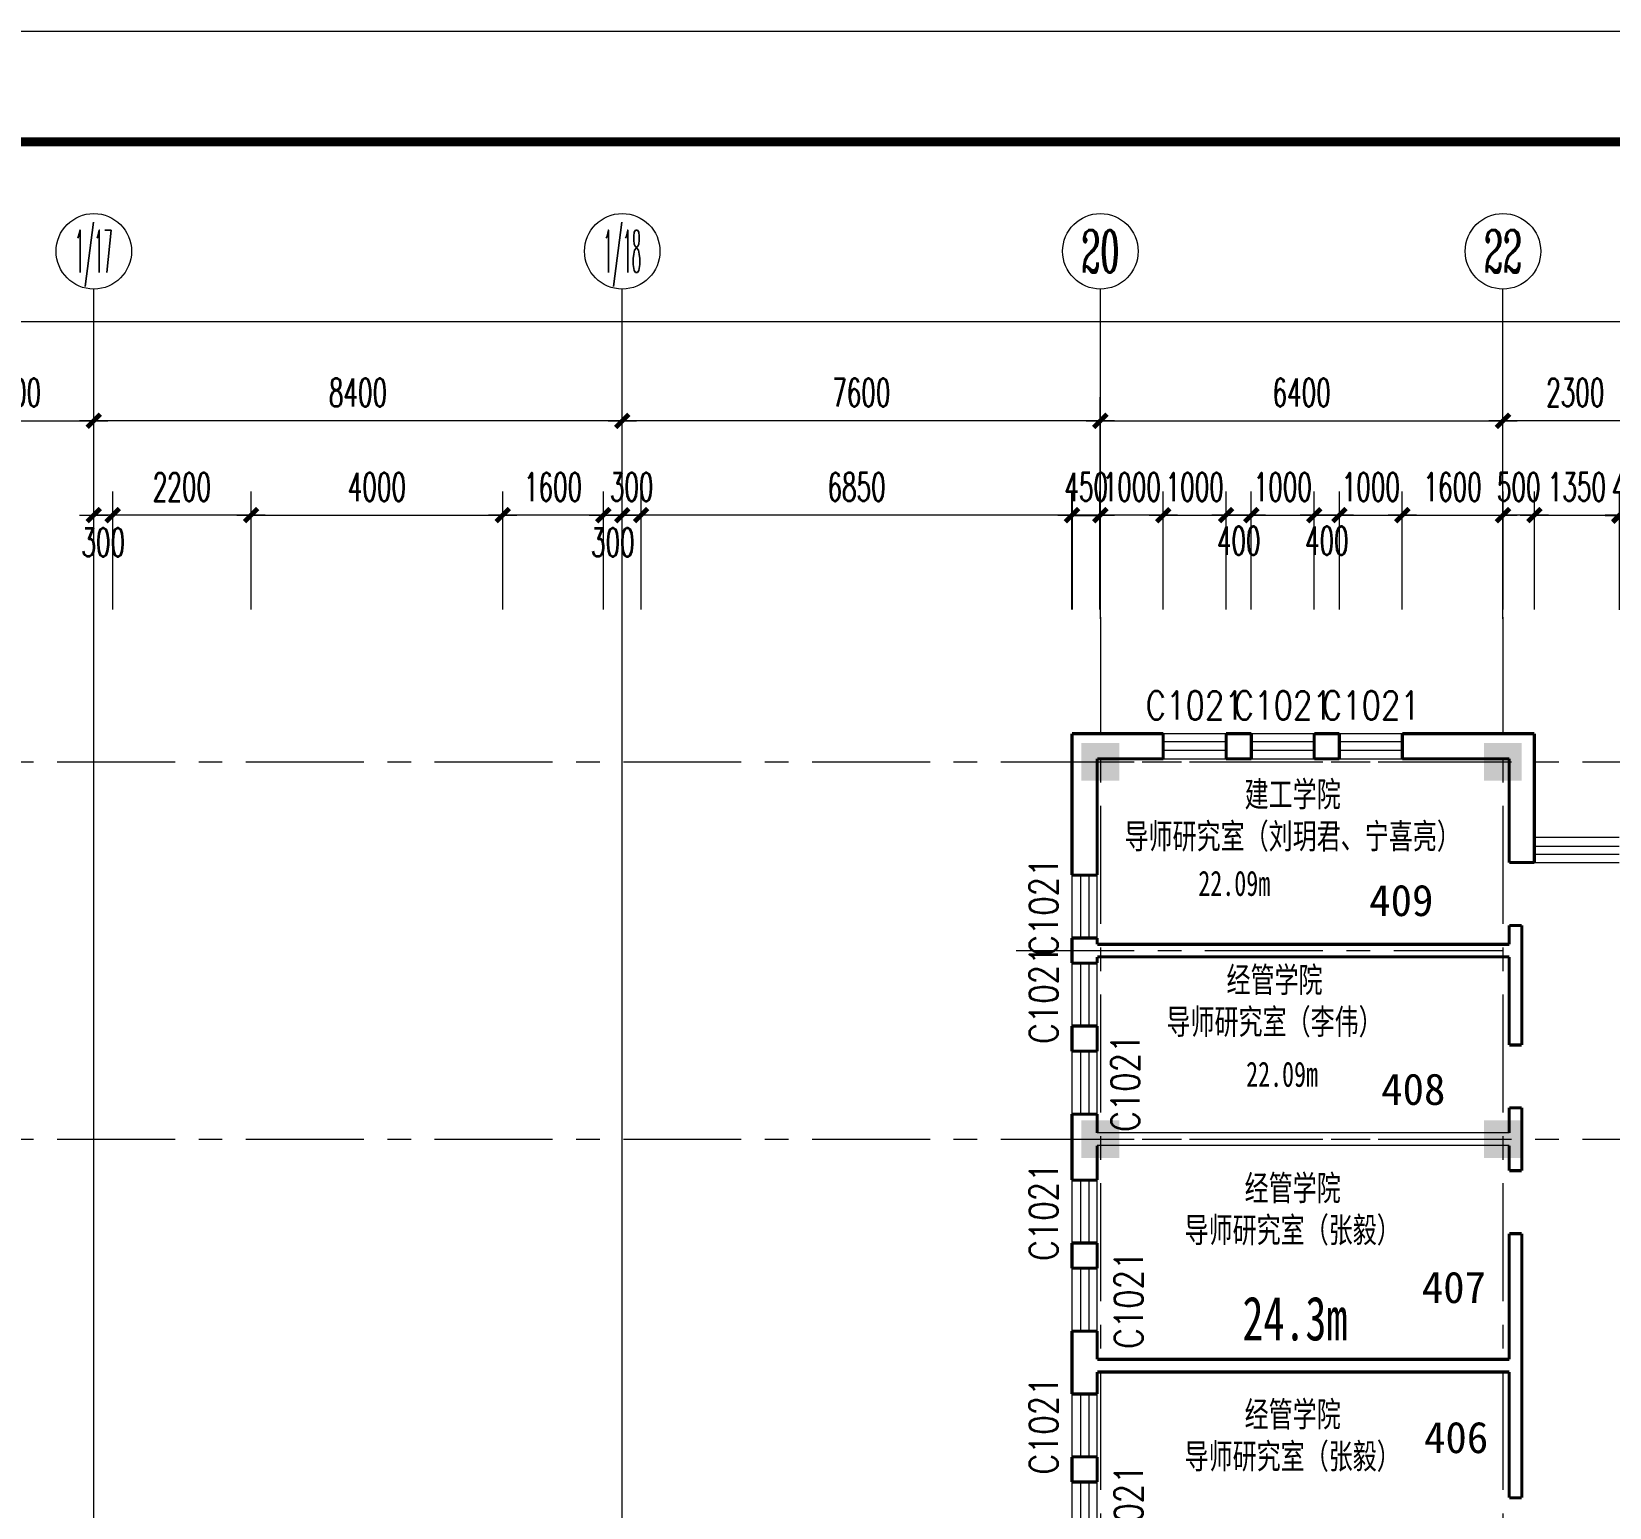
# Model space of a CAD drawing. Extents: x 2719331 to 3465925, y -270324 to -167476.
# Drawn here: x 3218422 to 3243504, y -191572 to -168105 of the extents above; entities that cross this region are included whole.
import ezdxf
from ezdxf.enums import TextEntityAlignment as Align

# ---------------------------------------------------------------- set-up
doc = ezdxf.new("R2010")
doc.units = 0
doc.header["$LTSCALE"] = 1500
doc.header["$MEASUREMENT"] = 0
doc.linetypes.add('CENTER', pattern=[2, 1.25, -0.25, 0.25, -0.25])
doc.layers.get('0').update_dxf_attribs({"linetype": 'CONTINUOUS', "lineweight": 0})
doc.layers.get('DEFPOINTS').update_dxf_attribs({"linetype": 'CONTINUOUS', "lineweight": 5})
for name, color, linetype, lineweight in [('AXIS', 7, 'CONTINUOUS', 5), ('AXIS_TEXT', 7, 'CONTINUOUS', 5), ('COLUMN', 7, 'CONTINUOUS', 5), ('DOTE', 7, 'CENTER', 5), ('PUB_DIM', 250, 'CONTINUOUS', 5), ('U型玻璃', 7, 'CONTINUOUS', 5), ('WALL', 7, 'CONTINUOUS', 5), ('WINDOW', 7, 'CONTINUOUS', 5), ('WINDOW_TEXT', 7, 'CONTINUOUS', 5), ('我的', 7, 'CONTINUOUS', 5)]:
    doc.layers.add(name, color=color, linetype=linetype, lineweight=lineweight)
doc.layers.add('中文', color=4, linetype='CONTINUOUS')
doc.layers.add('地面', color=250, linetype='CONTINUOUS')
doc.styles.add('_SIMPLEX', font='SIMPLEX.shx', dxfattribs={"width": 0.6})
doc.styles.add('COMPLEX', font='COMPLEX')
doc.styles.add('DIM_FONT', font='romans.shx', dxfattribs={"width": 0.6})
doc.styles.add('HZ4', font='SimSun.ttf', dxfattribs={"width": 0.7, "height": 700})
doc.styles.add('SIMPLEX', font='SIMPLEX.SHX', dxfattribs={"width": 0.6})
doc.styles.get("Standard").update_dxf_attribs({"font": 'SIMHEI.TTF', "height": 1.2})
doc.dimstyles.new('DIMN150', dxfattribs={"dimscale": 1.5, "dimtxt": 300, "dimasz": 1, "dimexe": 250, "dimexo": 300, "dimgap": 150, "dimtad": 1, "dimdec": 0, "dimdsep": 46, "dimtxsty": 'DIM_FONT', "dimblk": '_DIMX', "dimcen": 2.5, "dimdle": 0.3, "dimclrd": 7, "dimclre": 256, "dimclrt": 256, "dimadec": 0, "dimazin": 0, "dimtfac": 1, "dimtdec": 0, "dimtix": 1, "dimtmove": 2, "dimatfit": 3, "dimldrblk": '_DIMX', "dimfxl": 1, "dimtvp": 1, "dimtolj": 1, "dimtzin": 0, "dimlwd": -1, "dimlwe": -1, "dimarcsym": 0})
doc.dimstyles.new('NORMAL', dxfattribs={"dimscale": 1.5, "dimtxt": 300, "dimasz": 1, "dimexe": 250, "dimexo": 300, "dimgap": 150, "dimtad": 1, "dimdec": 0, "dimdsep": 46, "dimtxsty": 'DIM_FONT', "dimblk1": '_DIMX', "dimblk2": '_DIMX', "dimsah": 1, "dimcen": 2.5, "dimdle": 0.3, "dimclrd": 7, "dimclre": 7, "dimclrt": 7, "dimadec": 0, "dimazin": 0, "dimtfac": 1, "dimtdec": 0, "dimtix": 1, "dimtmove": 2, "dimatfit": 3, "dimldrblk": '_DIMX', "dimfxl": 1, "dimtvp": 1, "dimtolj": 1, "dimtzin": 0, "dimarcsym": 0})

# ---------------------------------------------------------------- blocks, each defined once
blk = doc.blocks.new('_FZH')
blk.add_solid([(0.5, -0.5), (-0.5, -0.5), (0.5, 0.5), (-0.5, 0.5)])
blk = doc.blocks.new('_WBLK')
for p, q in [((-0.5, 0.5), (0.5, 0.5)), ((0.5, 0.167), (-0.5, 0.167)), ((0.5, -0.167), (-0.5, -0.167)), ((-0.5, -0.5), (0.5, -0.5))]:
    blk.add_line(p, q)
at = {"layer": 'WINDOW_TEXT', "style": 'SIMPLEX', "flags": 9}
blk.add_attdef('A', text='', height=1, dxfattribs=at).set_placement((0, 1.5), align=Align.MIDDLE)
blk = doc.blocks.new('_AXISO')
blk.add_circle((0, 0), 0.5)
at = {"layer": 'AXIS_TEXT', "style": 'COMPLEX', "width": 1.041667}
blk.add_attdef('A', text='', height=0.56, dxfattribs=at).set_placement((-0.25, -0.28), (0.25, -0.28), align=Align.FIT)
blk = doc.blocks.new('_DIMX')
blk.add_line((-150, 0), (150, 0))
at = {"const_width": 50}
blk.add_lwpolyline([(-70, -70), (70, 70)], dxfattribs=at)
blk = doc.blocks.new('*D1377')
at = {"layer": 'DEFPOINTS', "color": 0, "lineweight": 25}
for p in [(3241811, -174294), (3235412, -177444), (3241811, -177444)]:
    blk.add_point(p, dxfattribs=at)
at = {"layer": '我的'}
for p, q in [((3235412, -176994), (3235412, -173919)), ((3241811, -176994), (3241811, -173919))]:
    blk.add_line(p, q, dxfattribs=at)
at = {"layer": '我的', "color": 7}
blk.add_line((3235413, -174294), (3241810, -174294), dxfattribs=at)
at = {"layer": '我的', "color": 7, "xscale": 1.5, "yscale": 1.5, "zscale": 1.5, "rotation": 180}
blk.add_blockref('_DIMX', (3235412, -174294), dxfattribs=at)
at = {"layer": '我的', "color": 7, "xscale": 1.5, "yscale": 1.5, "zscale": 1.5}
blk.add_blockref('_DIMX', (3241811, -174294), dxfattribs=at)
at = {"layer": '我的', "lineweight": 0, "insert": (3238611, -173844), "char_height": 450, "attachment_point": 5, "style": 'DIM_FONT'}
blk.add_mtext('\\A1;6400', dxfattribs=at)
blk = doc.blocks.new('*D1385')
at = {"layer": 'DEFPOINTS', "color": 0, "lineweight": 25}
for p in [(3273362, -172715), (3273362, -177060), (3216011, -177285)]:
    blk.add_point(p, dxfattribs=at)
at = {"layer": '我的'}
for p, q in [((3216011, -176835), (3216011, -172340)), ((3273362, -176610), (3273362, -172340))]:
    blk.add_line(p, q, dxfattribs=at)
at = {"layer": '我的', "color": 7}
blk.add_line((3216013, -172715), (3273360, -172715), dxfattribs=at)
at = {"layer": '我的', "color": 7, "xscale": 1.5, "yscale": 1.5, "zscale": 1.5, "rotation": 180}
blk.add_blockref('_DIMX', (3216011, -172715), dxfattribs=at)
at = {"layer": '我的', "color": 7, "xscale": 1.5, "yscale": 1.5, "zscale": 1.5}
blk.add_blockref('_DIMX', (3273362, -172715), dxfattribs=at)
at = {"layer": '我的', "lineweight": 0, "insert": (3244686, -172265), "char_height": 450, "attachment_point": 5, "style": 'DIM_FONT'}
blk.add_mtext('\\A1;57350', dxfattribs=at)
blk = doc.blocks.new('*D1387')
at = {"layer": 'DEFPOINTS', "color": 0, "lineweight": 25}
for p in [(3235411, -175794), (3234961, -177744), (3235411, -177744)]:
    blk.add_point(p, dxfattribs=at)
at = {"layer": 'PUB_DIM', "color": 3, "lineweight": -2}
for p, q in [((3234961, -177294), (3234961, -175419)), ((3235411, -177294), (3235411, -175419)), ((3234960, -175794), (3234958, -175794)), ((3234961, -175794), (3235411, -175794)), ((3235413, -175794), (3235414, -175794))]:
    blk.add_line(p, q, dxfattribs=at)
at = {"layer": 'PUB_DIM', "color": 3, "lineweight": -2, "xscale": 1.5, "yscale": 1.5, "zscale": 1.5}
blk.add_blockref('_DIMX', (3234961, -175794), dxfattribs=at)
at = {"layer": 'PUB_DIM', "color": 3, "lineweight": -2, "xscale": 1.5, "yscale": 1.5, "zscale": 1.5, "rotation": 180}
blk.add_blockref('_DIMX', (3235411, -175794), dxfattribs=at)
at = {"layer": 'PUB_DIM', "color": 7, "lineweight": 0, "insert": (3235186, -175344), "char_height": 450, "attachment_point": 5, "style": 'DIM_FONT'}
blk.add_mtext('\\A1;450', dxfattribs=at)
blk = doc.blocks.new('*D1388')
at = {"layer": 'DEFPOINTS', "color": 0, "lineweight": 25}
for p in [(3237411, -175794), (3236411, -177744), (3237411, -177744)]:
    blk.add_point(p, dxfattribs=at)
at = {"layer": '我的'}
for p, q in [((3236411, -177294), (3236411, -175419)), ((3237411, -177294), (3237411, -175419))]:
    blk.add_line(p, q, dxfattribs=at)
at = {"layer": '我的', "color": 7}
for p, q in [((3236410, -175794), (3236408, -175794)), ((3236411, -175794), (3237411, -175794)), ((3237413, -175794), (3237414, -175794))]:
    blk.add_line(p, q, dxfattribs=at)
at = {"layer": '我的', "color": 7, "xscale": 1.5, "yscale": 1.5, "zscale": 1.5}
blk.add_blockref('_DIMX', (3236411, -175794), dxfattribs=at)
at = {"layer": '我的', "color": 7, "xscale": 1.5, "yscale": 1.5, "zscale": 1.5, "rotation": 180}
blk.add_blockref('_DIMX', (3237411, -175794), dxfattribs=at)
at = {"layer": '我的', "lineweight": 0, "insert": (3236911, -175344), "char_height": 450, "attachment_point": 5, "style": 'DIM_FONT'}
blk.add_mtext('\\A1;1000', dxfattribs=at)
blk = doc.blocks.new('*D1389')
at = {"layer": 'DEFPOINTS', "color": 0, "lineweight": 25}
for p in [(3237811, -175794), (3237411, -177744), (3237811, -177744)]:
    blk.add_point(p, dxfattribs=at)
at = {"layer": '我的'}
for p, q in [((3237411, -177294), (3237411, -175419)), ((3237811, -177294), (3237811, -175419))]:
    blk.add_line(p, q, dxfattribs=at)
at = {"layer": '我的', "color": 7}
for p, q in [((3237410, -175794), (3237408, -175794)), ((3237411, -175794), (3237811, -175794)), ((3237813, -175794), (3237814, -175794))]:
    blk.add_line(p, q, dxfattribs=at)
at = {"layer": '我的', "color": 7, "xscale": 1.5, "yscale": 1.5, "zscale": 1.5}
blk.add_blockref('_DIMX', (3237411, -175794), dxfattribs=at)
at = {"layer": '我的', "color": 7, "xscale": 1.5, "yscale": 1.5, "zscale": 1.5, "rotation": 180}
blk.add_blockref('_DIMX', (3237811, -175794), dxfattribs=at)
at = {"layer": '我的', "lineweight": 0, "insert": (3237611, -176202), "char_height": 450, "attachment_point": 5, "style": 'DIM_FONT'}
blk.add_mtext('\\A1;400', dxfattribs=at)
blk = doc.blocks.new('*D1416')
at = {"layer": 'DEFPOINTS', "color": 0, "lineweight": 25}
for p in [(3235411, -175794), (3235411, -177744), (3236411, -177744)]:
    blk.add_point(p, dxfattribs=at)
at = {"layer": '我的'}
for p, q in [((3235411, -177294), (3235411, -175419)), ((3236411, -177294), (3236411, -175419))]:
    blk.add_line(p, q, dxfattribs=at)
at = {"layer": '我的', "color": 7}
for p, q in [((3235410, -175794), (3235408, -175794)), ((3236411, -175794), (3235411, -175794)), ((3236413, -175794), (3236414, -175794))]:
    blk.add_line(p, q, dxfattribs=at)
at = {"layer": '我的', "color": 7, "xscale": 1.5, "yscale": 1.5, "zscale": 1.5}
blk.add_blockref('_DIMX', (3235411, -175794), dxfattribs=at)
at = {"layer": '我的', "color": 7, "xscale": 1.5, "yscale": 1.5, "zscale": 1.5, "rotation": 180}
blk.add_blockref('_DIMX', (3236411, -175794), dxfattribs=at)
at = {"layer": '我的', "lineweight": 0, "insert": (3235911, -175344), "char_height": 450, "attachment_point": 5, "style": 'DIM_FONT'}
blk.add_mtext('\\A1;1000', dxfattribs=at)
blk = doc.blocks.new('*D1417')
at = {"layer": 'DEFPOINTS', "color": 0, "lineweight": 25}
for p in [(3241812, -175794), (3241812, -177744), (3242312, -177744)]:
    blk.add_point(p, dxfattribs=at)
at = {"layer": '我的'}
for p, q in [((3241812, -177294), (3241812, -175419)), ((3242312, -177294), (3242312, -175419))]:
    blk.add_line(p, q, dxfattribs=at)
at = {"layer": '我的', "color": 7}
for p, q in [((3241810, -175794), (3241809, -175794)), ((3242312, -175794), (3241812, -175794)), ((3242313, -175794), (3242315, -175794))]:
    blk.add_line(p, q, dxfattribs=at)
at = {"layer": '我的', "color": 7, "xscale": 1.5, "yscale": 1.5, "zscale": 1.5}
blk.add_blockref('_DIMX', (3241812, -175794), dxfattribs=at)
at = {"layer": '我的', "color": 7, "xscale": 1.5, "yscale": 1.5, "zscale": 1.5, "rotation": 180}
blk.add_blockref('_DIMX', (3242312, -175794), dxfattribs=at)
at = {"layer": '我的', "lineweight": 0, "insert": (3242062, -175344), "char_height": 450, "attachment_point": 5, "style": 'DIM_FONT'}
blk.add_mtext('\\A1;500', dxfattribs=at)
blk = doc.blocks.new('*D1425')
at = {"layer": 'DEFPOINTS', "color": 0, "lineweight": 25}
for p in [(3241811, -174294), (3241811, -177444), (3244112, -177444)]:
    blk.add_point(p, dxfattribs=at)
at = {"layer": '我的'}
for p, q in [((3241811, -176994), (3241811, -173919)), ((3244112, -176994), (3244112, -173919))]:
    blk.add_line(p, q, dxfattribs=at)
at = {"layer": '我的', "color": 7}
blk.add_line((3244110, -174294), (3241813, -174294), dxfattribs=at)
at = {"layer": '我的', "color": 7, "xscale": 1.5, "yscale": 1.5, "zscale": 1.5, "rotation": 180}
blk.add_blockref('_DIMX', (3241811, -174294), dxfattribs=at)
at = {"layer": '我的', "color": 7, "xscale": 1.5, "yscale": 1.5, "zscale": 1.5}
blk.add_blockref('_DIMX', (3244112, -174294), dxfattribs=at)
at = {"layer": '我的', "lineweight": 0, "insert": (3242961, -173844), "char_height": 450, "attachment_point": 5, "style": 'DIM_FONT'}
blk.add_mtext('\\A1;2300', dxfattribs=at)
blk = doc.blocks.new('*D1207')
at = {"layer": 'DEFPOINTS', "color": 0, "lineweight": 25}
for p in [(3243662, -175794), (3242312, -177744), (3243662, -177752)]:
    blk.add_point(p, dxfattribs=at)
at = {"layer": '我的'}
for p, q in [((3242312, -177294), (3242312, -175419)), ((3243662, -177302), (3243662, -175419))]:
    blk.add_line(p, q, dxfattribs=at)
at = {"layer": '我的', "color": 7}
for p, q in [((3242310, -175794), (3242309, -175794)), ((3242312, -175794), (3243662, -175794)), ((3243663, -175794), (3243665, -175794))]:
    blk.add_line(p, q, dxfattribs=at)
at = {"layer": '我的', "color": 7, "xscale": 1.5, "yscale": 1.5, "zscale": 1.5}
blk.add_blockref('_DIMX', (3242312, -175794), dxfattribs=at)
at = {"layer": '我的', "color": 7, "xscale": 1.5, "yscale": 1.5, "zscale": 1.5, "rotation": 180}
blk.add_blockref('_DIMX', (3243662, -175794), dxfattribs=at)
at = {"layer": '我的', "lineweight": 0, "insert": (3242987, -175344), "char_height": 450, "attachment_point": 5, "style": 'DIM_FONT'}
blk.add_mtext('\\A1;1350', dxfattribs=at)
blk = doc.blocks.new('*D1208')
at = {"layer": 'DEFPOINTS', "color": 0, "lineweight": 25}
for p in [(3243662, -175802), (3243662, -177752), (3244112, -177752)]:
    blk.add_point(p, dxfattribs=at)
at = {"layer": '我的'}
for p, q in [((3243662, -177302), (3243662, -175427)), ((3244112, -177302), (3244112, -175427))]:
    blk.add_line(p, q, dxfattribs=at)
at = {"layer": '我的', "color": 7}
for p, q in [((3243660, -175802), (3243659, -175802)), ((3244112, -175802), (3243662, -175802)), ((3244113, -175802), (3244115, -175802))]:
    blk.add_line(p, q, dxfattribs=at)
at = {"layer": '我的', "color": 7, "xscale": 1.5, "yscale": 1.5, "zscale": 1.5}
blk.add_blockref('_DIMX', (3243662, -175802), dxfattribs=at)
at = {"layer": '我的', "color": 7, "xscale": 1.5, "yscale": 1.5, "zscale": 1.5, "rotation": 180}
blk.add_blockref('_DIMX', (3244112, -175802), dxfattribs=at)
at = {"layer": '我的', "lineweight": 0, "insert": (3243887, -175352), "char_height": 450, "attachment_point": 5, "style": 'DIM_FONT'}
blk.add_mtext('\\A1;450', dxfattribs=at)
blk = doc.blocks.new('*D675')
at = {"layer": 'DEFPOINTS', "color": 0, "lineweight": 25}
for p in [(3219411, -174294), (3216811, -177444), (3219411, -177444)]:
    blk.add_point(p, dxfattribs=at)
at = {"layer": '我的'}
for p, q in [((3216811, -176994), (3216811, -173919)), ((3219411, -176994), (3219411, -173919))]:
    blk.add_line(p, q, dxfattribs=at)
at = {"layer": '我的', "color": 7}
blk.add_line((3216813, -174294), (3219410, -174294), dxfattribs=at)
at = {"layer": '我的', "color": 7, "xscale": 1.5, "yscale": 1.5, "zscale": 1.5, "rotation": 180}
blk.add_blockref('_DIMX', (3216811, -174294), dxfattribs=at)
at = {"layer": '我的', "color": 7, "xscale": 1.5, "yscale": 1.5, "zscale": 1.5}
blk.add_blockref('_DIMX', (3219411, -174294), dxfattribs=at)
at = {"layer": '我的', "lineweight": 0, "insert": (3218111, -173844), "char_height": 450, "attachment_point": 5, "style": 'DIM_FONT'}
blk.add_mtext('\\A1;2600', dxfattribs=at)
blk = doc.blocks.new('*D676')
at = {"layer": 'DEFPOINTS', "color": 0, "lineweight": 25}
for p in [(3228111, -175794), (3228111, -177744), (3234961, -177744)]:
    blk.add_point(p, dxfattribs=at)
at = {"layer": '我的'}
for p, q in [((3228111, -177294), (3228111, -175419)), ((3234961, -177294), (3234961, -175419))]:
    blk.add_line(p, q, dxfattribs=at)
at = {"layer": '我的', "color": 7}
blk.add_line((3234960, -175794), (3228113, -175794), dxfattribs=at)
at = {"layer": '我的', "color": 7, "xscale": 1.5, "yscale": 1.5, "zscale": 1.5}
for p, rotation in [((3228111, -175794), 179.9999999999902), ((3234961, -175794), 359.9999999999902)]:
    blk.add_blockref('_DIMX', p, dxfattribs=dict(at, rotation=rotation))
at = {"layer": '我的', "lineweight": 0, "insert": (3231536, -175344), "char_height": 450, "attachment_point": 5, "style": 'DIM_FONT'}
blk.add_mtext('\\A1;6850', dxfattribs=at)
blk = doc.blocks.new('*D677')
at = {"layer": 'DEFPOINTS', "color": 0, "lineweight": 25}
for p in [(3225911, -175794), (3221911, -177744), (3225911, -177744)]:
    blk.add_point(p, dxfattribs=at)
at = {"layer": '我的'}
for p, q in [((3221911, -177294), (3221911, -175419)), ((3225911, -177294), (3225911, -175419))]:
    blk.add_line(p, q, dxfattribs=at)
at = {"layer": '我的', "color": 7}
blk.add_line((3221913, -175794), (3225910, -175794), dxfattribs=at)
at = {"layer": '我的', "color": 7, "xscale": 1.5, "yscale": 1.5, "zscale": 1.5, "rotation": 180}
blk.add_blockref('_DIMX', (3221911, -175794), dxfattribs=at)
at = {"layer": '我的', "color": 7, "xscale": 1.5, "yscale": 1.5, "zscale": 1.5}
blk.add_blockref('_DIMX', (3225911, -175794), dxfattribs=at)
at = {"layer": '我的', "lineweight": 0, "insert": (3223911, -175344), "char_height": 450, "attachment_point": 5, "style": 'DIM_FONT'}
blk.add_mtext('\\A1;4000', dxfattribs=at)
blk = doc.blocks.new('*D678')
at = {"layer": 'DEFPOINTS', "color": 0, "lineweight": 25}
for p in [(3219411, -175794), (3219411, -177744), (3219711, -177744)]:
    blk.add_point(p, dxfattribs=at)
at = {"layer": '我的'}
for p, q in [((3219411, -177294), (3219411, -175419)), ((3219711, -177294), (3219711, -175419))]:
    blk.add_line(p, q, dxfattribs=at)
at = {"layer": '我的', "color": 7}
for p, q in [((3219410, -175794), (3219408, -175794)), ((3219711, -175794), (3219411, -175794)), ((3219713, -175794), (3219714, -175794))]:
    blk.add_line(p, q, dxfattribs=at)
at = {"layer": '我的', "color": 7, "xscale": 1.5, "yscale": 1.5, "zscale": 1.5}
for p, rotation in [((3219411, -175794), 0.0007929810686319507), ((3219711, -175794), 180.0007929810687)]:
    blk.add_blockref('_DIMX', p, dxfattribs=dict(at, rotation=rotation))
at = {"layer": '我的', "lineweight": 0, "insert": (3219561, -176226), "char_height": 450, "attachment_point": 5, "rotation": 0.0008, "style": 'DIM_FONT'}
blk.add_mtext('\\A1;300', dxfattribs=at)
blk = doc.blocks.new('*D679')
at = {"layer": 'DEFPOINTS', "color": 0, "lineweight": 25}
for p in [(3219711, -175794), (3219711, -177744), (3221911, -177744)]:
    blk.add_point(p, dxfattribs=at)
at = {"layer": '我的'}
for p, q in [((3219711, -177294), (3219711, -175419)), ((3221911, -177294), (3221911, -175419))]:
    blk.add_line(p, q, dxfattribs=at)
at = {"layer": '我的', "color": 7}
blk.add_line((3221910, -175794), (3219713, -175794), dxfattribs=at)
at = {"layer": '我的', "color": 7, "xscale": 1.5, "yscale": 1.5, "zscale": 1.5}
for p, rotation in [((3219711, -175794), 179.9999958424013), ((3221911, -175794), 359.9999958424013)]:
    blk.add_blockref('_DIMX', p, dxfattribs=dict(at, rotation=rotation))
at = {"layer": '我的', "lineweight": 0, "insert": (3220811, -175344), "char_height": 450, "attachment_point": 5, "rotation": 360, "style": 'DIM_FONT'}
blk.add_mtext('\\A1;2200', dxfattribs=at)
blk = doc.blocks.new('*D680')
at = {"layer": 'DEFPOINTS', "color": 0, "lineweight": 25}
for p in [(3225911, -175794), (3225911, -177744), (3227511, -177744)]:
    blk.add_point(p, dxfattribs=at)
at = {"layer": '我的'}
for p, q in [((3225911, -177294), (3225911, -175419)), ((3227511, -177294), (3227511, -175419))]:
    blk.add_line(p, q, dxfattribs=at)
at = {"layer": '我的', "color": 7}
blk.add_line((3227510, -175794), (3225913, -175794), dxfattribs=at)
at = {"layer": '我的', "color": 7, "xscale": 1.5, "yscale": 1.5, "zscale": 1.5}
for p, rotation in [((3225911, -175794), 179.9999999999833), ((3227511, -175794), 359.9999999999833)]:
    blk.add_blockref('_DIMX', p, dxfattribs=dict(at, rotation=rotation))
at = {"layer": '我的', "lineweight": 0, "insert": (3226711, -175344), "char_height": 450, "attachment_point": 5, "style": 'DIM_FONT'}
blk.add_mtext('\\A1;1600', dxfattribs=at)
blk = doc.blocks.new('*D681')
at = {"layer": 'DEFPOINTS', "color": 0, "lineweight": 25}
for p in [(3227811, -175794), (3227511, -177744), (3227811, -177744)]:
    blk.add_point(p, dxfattribs=at)
at = {"layer": '我的'}
for p, q in [((3227511, -177294), (3227511, -175419)), ((3227811, -177294), (3227811, -175419))]:
    blk.add_line(p, q, dxfattribs=at)
at = {"layer": '我的', "color": 7}
for p, q in [((3227510, -175794), (3227508, -175794)), ((3227511, -175794), (3227811, -175794)), ((3227813, -175794), (3227814, -175794))]:
    blk.add_line(p, q, dxfattribs=at)
at = {"layer": '我的', "color": 7, "xscale": 1.5, "yscale": 1.5, "zscale": 1.5}
blk.add_blockref('_DIMX', (3227511, -175794), dxfattribs=at)
at = {"layer": '我的', "color": 7, "xscale": 1.5, "yscale": 1.5, "zscale": 1.5, "rotation": 180}
blk.add_blockref('_DIMX', (3227811, -175794), dxfattribs=at)
at = {"layer": '我的', "lineweight": 0, "insert": (3227661, -176226), "char_height": 450, "attachment_point": 5, "style": 'DIM_FONT'}
blk.add_mtext('\\A1;300', dxfattribs=at)
blk = doc.blocks.new('*D682')
at = {"layer": 'DEFPOINTS', "color": 0, "lineweight": 25}
for p in [(3227811, -175794), (3227811, -177744), (3228111, -177744)]:
    blk.add_point(p, dxfattribs=at)
at = {"layer": '我的'}
for p, q in [((3227811, -177294), (3227811, -175419)), ((3228111, -177294), (3228111, -175419))]:
    blk.add_line(p, q, dxfattribs=at)
at = {"layer": '我的', "color": 7}
for p, q in [((3227810, -175794), (3227808, -175794)), ((3228111, -175794), (3227811, -175794)), ((3228113, -175794), (3228114, -175794))]:
    blk.add_line(p, q, dxfattribs=at)
at = {"layer": '我的', "color": 7, "xscale": 1.5, "yscale": 1.5, "zscale": 1.5}
for p, rotation in [((3227811, -175794), 359.9999999998888), ((3228111, -175794), 179.9999999998889)]:
    blk.add_blockref('_DIMX', p, dxfattribs=dict(at, rotation=rotation))
at = {"layer": '我的', "lineweight": 0, "insert": (3227961, -175344), "char_height": 450, "attachment_point": 5, "style": 'DIM_FONT'}
blk.add_mtext('\\A1;300', dxfattribs=at)
blk = doc.blocks.new('*D683')
at = {"layer": 'DEFPOINTS', "color": 0, "lineweight": 25}
for p in [(3227811, -174294), (3227811, -177444), (3235411, -177444)]:
    blk.add_point(p, dxfattribs=at)
at = {"layer": '我的'}
for p, q in [((3227811, -176994), (3227811, -173919)), ((3235411, -176994), (3235411, -173919))]:
    blk.add_line(p, q, dxfattribs=at)
at = {"layer": '我的', "color": 7}
blk.add_line((3235410, -174294), (3227813, -174294), dxfattribs=at)
at = {"layer": '我的', "color": 7, "xscale": 1.5, "yscale": 1.5, "zscale": 1.5, "rotation": 180}
blk.add_blockref('_DIMX', (3227811, -174294), dxfattribs=at)
at = {"layer": '我的', "color": 7, "xscale": 1.5, "yscale": 1.5, "zscale": 1.5}
blk.add_blockref('_DIMX', (3235411, -174294), dxfattribs=at)
at = {"layer": '我的', "lineweight": 0, "insert": (3231611, -173844), "char_height": 450, "attachment_point": 5, "style": 'DIM_FONT'}
blk.add_mtext('\\A1;7600', dxfattribs=at)
blk = doc.blocks.new('*D684')
at = {"layer": 'DEFPOINTS', "color": 0, "lineweight": 25}
for p in [(3219411, -174294), (3219411, -177444), (3227811, -177444)]:
    blk.add_point(p, dxfattribs=at)
at = {"layer": '我的'}
for p, q in [((3219411, -176994), (3219411, -173919)), ((3227811, -176994), (3227811, -173919))]:
    blk.add_line(p, q, dxfattribs=at)
at = {"layer": '我的', "color": 7}
blk.add_line((3227810, -174294), (3219413, -174294), dxfattribs=at)
at = {"layer": '我的', "color": 7, "xscale": 1.5, "yscale": 1.5, "zscale": 1.5, "rotation": 180}
blk.add_blockref('_DIMX', (3219411, -174294), dxfattribs=at)
at = {"layer": '我的', "color": 7, "xscale": 1.5, "yscale": 1.5, "zscale": 1.5}
blk.add_blockref('_DIMX', (3227811, -174294), dxfattribs=at)
at = {"layer": '我的', "lineweight": 0, "insert": (3223611, -173844), "char_height": 450, "attachment_point": 5, "style": 'DIM_FONT'}
blk.add_mtext('\\A1;8400', dxfattribs=at)
blk = doc.blocks.new('*D869')
at = {"layer": 'DEFPOINTS', "color": 0, "lineweight": 25}
for p in [(3238811, -175794), (3237811, -177744), (3238811, -177744)]:
    blk.add_point(p, dxfattribs=at)
at = {"layer": '我的'}
for p, q in [((3237811, -177294), (3237811, -175419)), ((3238811, -177294), (3238811, -175419))]:
    blk.add_line(p, q, dxfattribs=at)
at = {"layer": '我的', "color": 7}
for p, q in [((3237810, -175794), (3237808, -175794)), ((3237811, -175794), (3238811, -175794)), ((3238813, -175794), (3238814, -175794))]:
    blk.add_line(p, q, dxfattribs=at)
at = {"layer": '我的', "color": 7, "xscale": 1.5, "yscale": 1.5, "zscale": 1.5}
blk.add_blockref('_DIMX', (3237811, -175794), dxfattribs=at)
at = {"layer": '我的', "color": 7, "xscale": 1.5, "yscale": 1.5, "zscale": 1.5, "rotation": 180}
blk.add_blockref('_DIMX', (3238811, -175794), dxfattribs=at)
at = {"layer": '我的', "lineweight": 0, "insert": (3238311, -175344), "char_height": 450, "attachment_point": 5, "style": 'DIM_FONT'}
blk.add_mtext('\\A1;1000', dxfattribs=at)
blk = doc.blocks.new('*D870')
at = {"layer": 'DEFPOINTS', "color": 0, "lineweight": 25}
for p in [(3239211, -175794), (3238811, -177744), (3239211, -177744)]:
    blk.add_point(p, dxfattribs=at)
at = {"layer": '我的'}
for p, q in [((3238811, -177294), (3238811, -175419)), ((3239211, -177294), (3239211, -175419))]:
    blk.add_line(p, q, dxfattribs=at)
at = {"layer": '我的', "color": 7}
for p, q in [((3238810, -175794), (3238808, -175794)), ((3238811, -175794), (3239211, -175794)), ((3239213, -175794), (3239214, -175794))]:
    blk.add_line(p, q, dxfattribs=at)
at = {"layer": '我的', "color": 7, "xscale": 1.5, "yscale": 1.5, "zscale": 1.5}
blk.add_blockref('_DIMX', (3238811, -175794), dxfattribs=at)
at = {"layer": '我的', "color": 7, "xscale": 1.5, "yscale": 1.5, "zscale": 1.5, "rotation": 180}
blk.add_blockref('_DIMX', (3239211, -175794), dxfattribs=at)
at = {"layer": '我的', "lineweight": 0, "insert": (3239011, -176202), "char_height": 450, "attachment_point": 5, "style": 'DIM_FONT'}
blk.add_mtext('\\A1;400', dxfattribs=at)
blk = doc.blocks.new('*D871')
at = {"layer": 'DEFPOINTS', "color": 0, "lineweight": 25}
for p in [(3240211, -175794), (3239211, -177744), (3240211, -177744)]:
    blk.add_point(p, dxfattribs=at)
at = {"layer": '我的'}
for p, q in [((3239211, -177294), (3239211, -175419)), ((3240211, -177294), (3240211, -175419))]:
    blk.add_line(p, q, dxfattribs=at)
at = {"layer": '我的', "color": 7}
for p, q in [((3239210, -175794), (3239208, -175794)), ((3239211, -175794), (3240211, -175794)), ((3240213, -175794), (3240214, -175794))]:
    blk.add_line(p, q, dxfattribs=at)
at = {"layer": '我的', "color": 7, "xscale": 1.5, "yscale": 1.5, "zscale": 1.5}
blk.add_blockref('_DIMX', (3239211, -175794), dxfattribs=at)
at = {"layer": '我的', "color": 7, "xscale": 1.5, "yscale": 1.5, "zscale": 1.5, "rotation": 180}
blk.add_blockref('_DIMX', (3240211, -175794), dxfattribs=at)
at = {"layer": '我的', "lineweight": 0, "insert": (3239711, -175344), "char_height": 450, "attachment_point": 5, "style": 'DIM_FONT'}
blk.add_mtext('\\A1;1000', dxfattribs=at)
blk = doc.blocks.new('*D872')
at = {"layer": 'DEFPOINTS', "color": 0, "lineweight": 25}
for p in [(3241811, -175794), (3240211, -177744), (3241811, -177744)]:
    blk.add_point(p, dxfattribs=at)
at = {"layer": '我的'}
for p, q in [((3240211, -177294), (3240211, -175419)), ((3241811, -177294), (3241811, -175419))]:
    blk.add_line(p, q, dxfattribs=at)
at = {"layer": '我的', "color": 7}
blk.add_line((3240213, -175794), (3241810, -175794), dxfattribs=at)
at = {"layer": '我的', "color": 7, "xscale": 1.5, "yscale": 1.5, "zscale": 1.5, "rotation": 180}
blk.add_blockref('_DIMX', (3240211, -175794), dxfattribs=at)
at = {"layer": '我的', "color": 7, "xscale": 1.5, "yscale": 1.5, "zscale": 1.5}
blk.add_blockref('_DIMX', (3241811, -175794), dxfattribs=at)
at = {"layer": '我的', "lineweight": 0, "insert": (3241011, -175344), "char_height": 450, "attachment_point": 5, "style": 'DIM_FONT'}
blk.add_mtext('\\A1;1600', dxfattribs=at)

msp = doc.modelspace()

# ---------------------------------------------------------------- linework, layer by layer
at = {"layer": 'AXIS', "lineweight": 0}
msp.add_line((3235411.6, -177444.2), (3235411.5, -172198.7), dxfattribs=at)
at = {"layer": 'AXIS', "color": 250}
msp.add_lwpolyline([(3175158, -168104.7), (3175158, -269418.1), (3311878.5, -269418.1), (3311878.5, -168104.7)], close=True, dxfattribs=at)
at = {"layer": 'AXIS', "color": 0, "const_width": 140.2}
msp.add_lwpolyline([(3176910.8, -169857.5), (3176910.8, -267665.3), (3310125.7, -267665.3), (3310125.7, -169857.5)], close=True, dxfattribs=at)
at = {"layer": 'DOTE', "lineweight": 0}
for p, q in [((3235411.1, -177417.3), (3235411.1, -214517.4)), ((3241811.1, -177417.3), (3241811.1, -214517.4)), ((3212828.6, -179717.4), (3241023.2, -179717.4)), ((3234074.6, -179717.4), (3280494.9, -179717.4)), ((3234074.6, -182717.4), (3241811.1, -182717.4)), ((3212828.6, -185717.4), (3241023.2, -185717.4)), ((3234074.6, -185717.4), (3280494.9, -185717.4))]:
    msp.add_line(p, q, dxfattribs=at)
at = {"layer": 'U型玻璃', "lineweight": 0}
for p, q in [((3243661.1, -180921.8), (3242311.1, -180921.8)), ((3242311.1, -181055.2), (3243661.1, -181055.2)), ((3243661.1, -181188.5), (3242311.1, -181188.5)), ((3243661.1, -181321.8), (3242311.1, -181321.8))]:
    msp.add_line(p, q, dxfattribs=at)
at = {"layer": 'WALL', "lineweight": 0}
for p, q in [((3241911.1, -185617.4), (3235361.1, -185617.4)), ((3241911.1, -185817.4), (3235361.1, -185817.4))]:
    msp.add_line(p, q, dxfattribs=at)
at = {"layer": 'WALL', "lineweight": 0, "const_width": 50}
for points in [[(3234961.1, -181517.4), (3234961.1, -179267.4)], [(3234961.1, -179267.4), (3236411.1, -179267.4)], [(3236411.1, -179267.4), (3236411.1, -179667.4)], [(3237411.1, -179267.4), (3237411.1, -179667.4)], [(3237411.1, -179267.4), (3237811.1, -179267.4)], [(3237811.1, -179267.4), (3237811.1, -179667.4)], [(3238811.1, -179267.4), (3238811.1, -179667.4)], [(3238811.1, -179267.4), (3239211.1, -179267.4)], [(3239211.1, -179267.4), (3239211.1, -179667.4)], [(3240211.1, -179267.4), (3240211.1, -179667.4)], [(3240211.1, -179267.4), (3242311.1, -179267.4)], [(3242311.1, -181317.4), (3242311.1, -179267.4)], [(3235361.1, -181517.4), (3235361.1, -179667.4)], [(3235361.1, -179667.4), (3236411.1, -179667.4)], [(3237411.1, -179667.4), (3237811.1, -179667.4)], [(3238811.1, -179667.4), (3239211.1, -179667.4)], [(3240211.1, -179667.4), (3241911.1, -179667.4)], [(3241911.1, -181317.4), (3241911.1, -179667.4)], [(3242311.1, -181317.4), (3241911.1, -181317.4)], [(3234961.1, -181517.4), (3235361.1, -181517.4)], [(3241911.1, -182317.4), (3241911.1, -182617.4)], [(3242111.1, -182317.4), (3241911.1, -182317.4)], [(3242111.1, -182317.4), (3242111.1, -184217.5)], [(3234961.1, -182517.4), (3235361.1, -182517.4)], [(3234961.1, -182517.4), (3234961.1, -182917.4)], [(3235361.1, -182517.4), (3235361.1, -182617.4)], [(3235361.1, -182617.4), (3241911.1, -182617.4)], [(3235361.1, -182817.4), (3241911.1, -182817.4)], [(3235361.1, -182817.4), (3235361.1, -182917.4)], [(3241911.1, -182817.4), (3241911.1, -184217.5)], [(3235361.1, -182917.4), (3234961.1, -182917.4)], [(3235361.1, -183917.4), (3234961.1, -183917.4)], [(3234961.1, -184317.4), (3234961.1, -183917.4)], [(3235361.1, -183917.4), (3235361.1, -184317.4)], [(3235361.1, -184317.4), (3234961.1, -184317.4)], [(3242111.1, -184217.5), (3241911.1, -184217.5)], [(3234961.1, -186367.5), (3234961.1, -185317.4)], [(3235361.1, -185317.4), (3234961.1, -185317.4)], [(3235361.1, -185317.4), (3235361.1, -185617.4)], [(3242111.1, -185217.5), (3241911.1, -185217.5)], [(3241911.1, -185617.4), (3241911.1, -185217.5)], [(3242111.1, -185217.5), (3242111.1, -186217.4)], [(3235361.1, -185817.4), (3235361.1, -186367.5)], [(3241911.1, -186217.4), (3241911.1, -185817.4)], [(3234961.1, -186367.5), (3235361.1, -186367.5)], [(3242111.1, -186217.4), (3241911.1, -186217.4)], [(3234961.1, -187367.5), (3235361.1, -187367.5)], [(3234961.1, -187767.5), (3234961.1, -187367.5)], [(3235361.1, -187367.5), (3235361.1, -187767.5)], [(3241911.1, -189217.4), (3241911.1, -187217.4)], [(3242111.1, -187217.4), (3241911.1, -187217.4)], [(3242111.1, -187217.4), (3242111.1, -191417.5)], [(3234961.1, -187767.5), (3235361.1, -187767.5)], [(3234961.1, -188767.5), (3235361.1, -188767.5)], [(3234961.1, -189767.5), (3234961.1, -188767.5)], [(3235361.1, -188767.5), (3235361.1, -189217.4)], [(3241911.1, -189217.4), (3235361.1, -189217.4)], [(3235361.1, -189417.4), (3235361.1, -189767.5)], [(3241911.1, -189417.4), (3235361.1, -189417.4)], [(3241911.1, -191417.5), (3241911.1, -189417.4)], [(3235361.1, -189767.5), (3234961.1, -189767.5)], [(3235361.1, -190767.5), (3234961.1, -190767.5)], [(3234961.1, -191167.5), (3234961.1, -190767.5)], [(3235361.1, -190767.5), (3235361.1, -191167.5)], [(3235361.1, -191167.5), (3234961.1, -191167.5)], [(3242111.1, -191417.5), (3241911.1, -191417.5)]]:
    msp.add_lwpolyline(points, dxfattribs=at)
at = {"layer": '我的', "lineweight": 0}
for p, q in [((3219411.2, -177444.2), (3219411.1, -172198.7)), ((3227811.2, -177444.2), (3227811.1, -172198.7)), ((3241811.6, -177444.2), (3241811.5, -172198.7)), ((3219411.1, -222117.4), (3219411.1, -174962.2)), ((3227811.1, -218217.4), (3227811.1, -175794.2))]:
    msp.add_line(p, q, dxfattribs=at)

# ---------------------------------------------------------------- block references
at = {"layer": 'AXIS', "lineweight": 0}
ref = msp.add_blockref('_AXISO', (3235411.5, -171598.7), dxfattribs=dict(at, xscale=1200, yscale=1200, zscale=1200))
ref.add_attrib('A', '20', dxfattribs={"layer": 'AXIS_TEXT', "height": 672, "style": 'COMPLEX', "width": 0.551471}).set_placement((3235111.5, -171934.7), (3235711.5, -171934.7), align=Align.FIT)
ref = msp.add_blockref('_AXISO', (3241811.5, -171598.7), dxfattribs=dict(at, xscale=1200, yscale=1200, zscale=1200))
ref.add_attrib('A', '22', dxfattribs={"layer": 'AXIS_TEXT', "height": 672, "style": 'COMPLEX', "width": 0.551471}).set_placement((3241511.5, -171934.7), (3242111.5, -171934.7), align=Align.FIT)
at = {"layer": 'COLUMN', "lineweight": 0, "yscale": 600, "zscale": 600}
for p, xscale in [((3235411.1, -179717.4), 600), ((3241811.1, -179717.4), -600), ((3235411.1, -185717.4), 600), ((3241811.1, -185717.4), -600)]:
    msp.add_blockref('_FZH', p, dxfattribs=dict(at, xscale=xscale))
at = {"layer": 'WINDOW', "lineweight": 0}
ref = msp.add_blockref('_WBLK', (3236911.1, -179467.4), dxfattribs=dict(at, xscale=1000, yscale=399.9991050352691, zscale=1000))
ref.add_attrib('A', 'C1021', dxfattribs={"layer": 'WINDOW_TEXT', "height": 450, "style": '_SIMPLEX', "width": 0.8, "flags": 8}).set_placement((3236911.1, -178817.4), align=Align.MIDDLE)
ref = msp.add_blockref('_WBLK', (3238311.1, -179467.4), dxfattribs=dict(at, xscale=1000, yscale=399.9999999998836, zscale=1000))
ref.add_attrib('A', 'C1021', dxfattribs={"layer": 'WINDOW_TEXT', "height": 450, "style": '_SIMPLEX', "width": 0.8, "flags": 8}).set_placement((3238311.1, -178817.4), align=Align.MIDDLE)
ref = msp.add_blockref('_WBLK', (3239711.1, -179467.4), dxfattribs=dict(at, xscale=1000, yscale=400, zscale=1000))
ref.add_attrib('A', 'C1021', dxfattribs={"layer": 'WINDOW_TEXT', "height": 450, "style": '_SIMPLEX', "width": 0.8, "flags": 8}).set_placement((3239711.1, -178817.4), align=Align.MIDDLE)
ref = msp.add_blockref('_WBLK', (3235161.1, -182017.4), dxfattribs=dict(at, xscale=1000, yscale=399.9999999920836, zscale=1000, rotation=90))
ref.add_attrib('A', 'C1021', dxfattribs={"layer": 'WINDOW_TEXT', "height": 450, "rotation": 90, "style": '_SIMPLEX', "width": 0.8, "flags": 8}).set_placement((3234511.1, -182017.4), align=Align.MIDDLE)
ref = msp.add_blockref('_WBLK', (3235161.1, -183417.4), dxfattribs=dict(at, xscale=1000, yscale=399.9999999925494, zscale=1000, rotation=90))
ref.add_attrib('A', 'C1021', dxfattribs={"layer": 'WINDOW_TEXT', "height": 450, "rotation": 90, "style": '_SIMPLEX', "width": 0.8, "flags": 8}).set_placement((3234511.1, -183417.4), align=Align.MIDDLE)
ref = msp.add_blockref('_WBLK', (3235161.1, -184817.4), dxfattribs=dict(at, xscale=1000, yscale=399.9999999236315, zscale=1000, rotation=90))
ref.add_attrib('A', 'C1021', dxfattribs={"layer": 'WINDOW_TEXT', "height": 450, "rotation": 90, "style": '_SIMPLEX', "width": 0.8, "flags": 8}).set_placement((3235806.2, -184817.4), align=Align.MIDDLE)
ref = msp.add_blockref('_WBLK', (3235161.1, -186867.5), dxfattribs=dict(at, xscale=1000, yscale=399.9999999236315, zscale=1000, rotation=90))
ref.add_attrib('A', 'C1021', dxfattribs={"layer": 'WINDOW_TEXT', "height": 450, "rotation": 90, "style": '_SIMPLEX', "width": 0.8, "flags": 8}).set_placement((3234511.1, -186867.5), align=Align.MIDDLE)
ref = msp.add_blockref('_WBLK', (3235161.1, -188267.5), dxfattribs=dict(at, xscale=1000, yscale=399.9999999236315, zscale=1000, rotation=90))
ref.add_attrib('A', 'C1021', dxfattribs={"layer": 'WINDOW_TEXT', "height": 450, "rotation": 90, "style": '_SIMPLEX', "width": 0.8, "flags": 8}).set_placement((3235862.6, -188267.5), align=Align.MIDDLE)
ref = msp.add_blockref('_WBLK', (3235161.1, -190267.5), dxfattribs=dict(at, xscale=1000, yscale=399.9999999236315, zscale=1000, rotation=90))
ref.add_attrib('A', 'C1021', dxfattribs={"layer": 'WINDOW_TEXT', "height": 450, "rotation": 90, "style": '_SIMPLEX', "width": 0.8, "flags": 8}).set_placement((3234511.1, -190267.5), align=Align.MIDDLE)
ref = msp.add_blockref('_WBLK', (3235161.1, -191667.5), dxfattribs=dict(at, xscale=1000, yscale=399.9999999236315, zscale=1000, rotation=90))
ref.add_attrib('A', 'C1021', dxfattribs={"layer": 'WINDOW_TEXT', "height": 450, "rotation": 90, "style": '_SIMPLEX', "width": 0.8, "flags": 8}).set_placement((3235862.6, -191667.5), align=Align.MIDDLE)
at = {"layer": '我的', "lineweight": 0}
ref = msp.add_blockref('_AXISO', (3219411.1, -171598.7), dxfattribs=dict(at, xscale=1200, yscale=1200, zscale=1200))
ref.add_attrib('A', '1/17', dxfattribs={"layer": 'AXIS_TEXT', "height": 672, "style": 'COMPLEX', "width": 0.284091}).set_placement((3219111.1, -171934.7), (3219711.1, -171934.7), align=Align.FIT)
ref = msp.add_blockref('_AXISO', (3227811.1, -171598.7), dxfattribs=dict(at, xscale=1200, yscale=1200, zscale=1200))
ref.add_attrib('A', '1/18', dxfattribs={"layer": 'AXIS_TEXT', "height": 672, "style": 'COMPLEX', "width": 0.284091}).set_placement((3227511.1, -171934.7), (3228111.1, -171934.7), align=Align.FIT)

# ---------------------------------------------------------------- texts
at = {"layer": '中文', "char_height": 500, "width": 6011.563, "attachment_point": 1}
for s, insert in [('{\\fFangSong_GB2312|b0|i0|c134|p49;\\C0;409}', (3239685.3, -181668.5)), ('{\\fFangSong_GB2312|b0|i0|c134|p49;\\C3;408}', (3239875.9, -184670.7)), ('{\\fFangSong_GB2312|b0|i0|c134|p49;\\C3;407}', (3240520.8, -187821.4)), ('{\\fFangSong_GB2312|b0|i0|c134|p49;\\C3;406}', (3240556.7, -190207.6))]:
    msp.add_mtext(s, dxfattribs=dict(at, insert=insert))
at = {"layer": '地面', "lineweight": 25, "attachment_point": 1, "style": 'HZ4'}
for s, insert, char_height, width in [('{\\fSimSun|b1|i0|c134|p2;\\C3;22.09m}', (3236969, -181447.5), 400, 1975.17), ('{\\C3;22.09m}', (3237728.6, -184482.9), 400, 1975.17), ('{\\C3;24.3m}', (3237671.3, -188216.3), 700, 2359.09)]:
    msp.add_mtext(s, dxfattribs=dict(at, insert=insert, char_height=char_height, width=width))
at = {"layer": '我的', "lineweight": 25, "char_height": 400, "attachment_point": 2, "style": 'HZ4'}
for s, insert, width in [('{\\f宋体|b0|i0|c134|p2;建工学院\\P导师研究室（刘玥君、宁喜亮）}', (3238468.6, -180030.6), 5372.858), ('{\\f宋体|b0|i0|c134|p2;经管学院\\P导师研究室（李伟）}', (3238180.6, -182981), 3836.684), ('{\\f宋体|b0|i0|c134|p2;经管学院\\P导师研究室（张毅）}', (3238468.6, -186291.2), 3836.684), ('{\\f宋体|b0|i0|c134|p2;经管学院\\P导师研究室（张毅）}', (3238468.6, -189889.2), 3836.684)]:
    msp.add_mtext(s, dxfattribs=dict(at, insert=insert, width=width))

# ---------------------------------------------------------------- dimensions: what is measured, and where the dimension line sits
at = {"layer": 'PUB_DIM', "lineweight": 0}
dim = msp.add_linear_dim(base=(3235411.2, -175794.2), p1=(3234961.2, -177744.2), p2=(3235411.2, -177744.2), dimstyle='NORMAL', override={"dimclrd": 3, "dimclre": 3}, dxfattribs=at)
dim.commit()
dim.dimension.update_dxf_attribs({"geometry": '*D1387', "text_midpoint": (3235186.2, -175344.2)})
at = {"layer": '我的', "lineweight": 0}
for base, p1, p2, picture, middle in [((3273361.6, -172715.1), (3216011.2, -177285.3), (3273361.6, -177060.4), '*D1385', (3244686.4, -172265.1)), ((3219411.2, -174294.2), (3216811.2, -177444.2), (3219411.2, -177444.2), '*D675', (3218111.2, -173844.2)), ((3219411.1, -174294.2), (3227811.2, -177444.2), (3219411.1, -177444.2), '*D684', (3223611.2, -173844.2)), ((3227811.1, -174294.2), (3235411.2, -177444.2), (3227811.1, -177444.2), '*D683', (3231611.2, -173844.2)), ((3241811.2, -174294.2), (3235411.6, -177444.2), (3241811.2, -177444.2), '*D1377', (3238611.4, -173844.2)), ((3241811.2, -174294.2), (3244111.6, -177444.2), (3241811.2, -177444.2), '*D1425', (3242961.4, -173844.2)), ((3235411.2, -175794.2), (3236411.2, -177744.2), (3235411.2, -177744.2), '*D1416', (3235911.2, -175344.2)), ((3237411.2, -175794.2), (3236411.2, -177744.2), (3237411.2, -177744.2), '*D1388', (3236911.2, -175344.2)), ((3238811.1, -175794.2), (3237811.1, -177744.2), (3238811.1, -177744.2), '*D869', (3238311.1, -175344.2)), ((3240211.1, -175794.2), (3239211.1, -177744.2), (3240211.1, -177744.2), '*D871', (3239711.1, -175344.2)), ((3241811.2, -175794.2), (3240211.1, -177744.2), (3241811.2, -177744.2), '*D872', (3241011.2, -175344.2)), ((3241811.9, -175794.2), (3242311.9, -177744.2), (3241811.9, -177744.2), '*D1417', (3242061.9, -175344.2)), ((3243661.6, -175794.2), (3242311.9, -177744.2), (3243661.6, -177752.1), '*D1207', (3242986.7, -175344.2)), ((3243661.6, -175802.1), (3244111.6, -177752.1), (3243661.6, -177752.1), '*D1208', (3243886.6, -175352.1))]:
    dim = msp.add_linear_dim(base=base, p1=p1, p2=p2, dimstyle='DIMN150', dxfattribs=at)
    dim.commit()
    dim.dimension.update_dxf_attribs({"geometry": picture, "text_midpoint": middle})
for p1, p2, distance, picture, middle in [((3221911.1, -177744.2), (3219711.3, -177744.2), -1950, '*D679', (3220811.2, -175344.2)), ((3221911.1, -177744.2), (3225911.1, -177744.2), 1950, '*D677', (3223911.1, -175344.2)), ((3227511.1, -177744.2), (3225911.1, -177744.2), -1950, '*D680', (3226711.1, -175344.2)), ((3228111.1, -177744.2), (3227811.1, -177744.2), -1950, '*D682', (3227961.1, -175344.2)), ((3234961.2, -177744.2), (3228111.1, -177744.2), -1950, '*D676', (3231536.2, -175344.2))]:
    dim = msp.add_aligned_dim(p1=p1, p2=p2, distance=distance, dimstyle='DIMN150', dxfattribs=at)
    dim.commit()
    dim.dimension.update_dxf_attribs({"geometry": picture, "text_midpoint": middle})
for base, p1, p2, angle, picture, middle in [((3219411.1, -175794.2), (3219711.2, -177744.2), (3219411.2, -177744.2), 180.00079, '*D678', (3219561.2, -176226.2)), ((3227811.1, -175794.2), (3227511.1, -177744.2), (3227811.1, -177744.2), 0, '*D681', (3227661.1, -176226.2))]:
    dim = msp.add_linear_dim(base=base, p1=p1, p2=p2, angle=angle, dimstyle='DIMN150', dxfattribs=at)
    dim.commit()
    dim.dimension.update_dxf_attribs({"geometry": picture, "text_midpoint": middle, "dimtype": 161})
for base, p1, p2, picture, middle in [((3237811.1, -175794.2), (3237411.2, -177744.2), (3237811.1, -177744.2), '*D1389', (3237611.2, -176202.2)), ((3239211.1, -175794.2), (3238811.1, -177744.2), (3239211.1, -177744.2), '*D870', (3239011.1, -176202.2))]:
    dim = msp.add_linear_dim(base=base, p1=p1, p2=p2, dimstyle='DIMN150', dxfattribs=at)
    dim.commit()
    dim.dimension.update_dxf_attribs({"geometry": picture, "text_midpoint": middle, "dimtype": 160})

doc.saveas('drawing.dxf')
